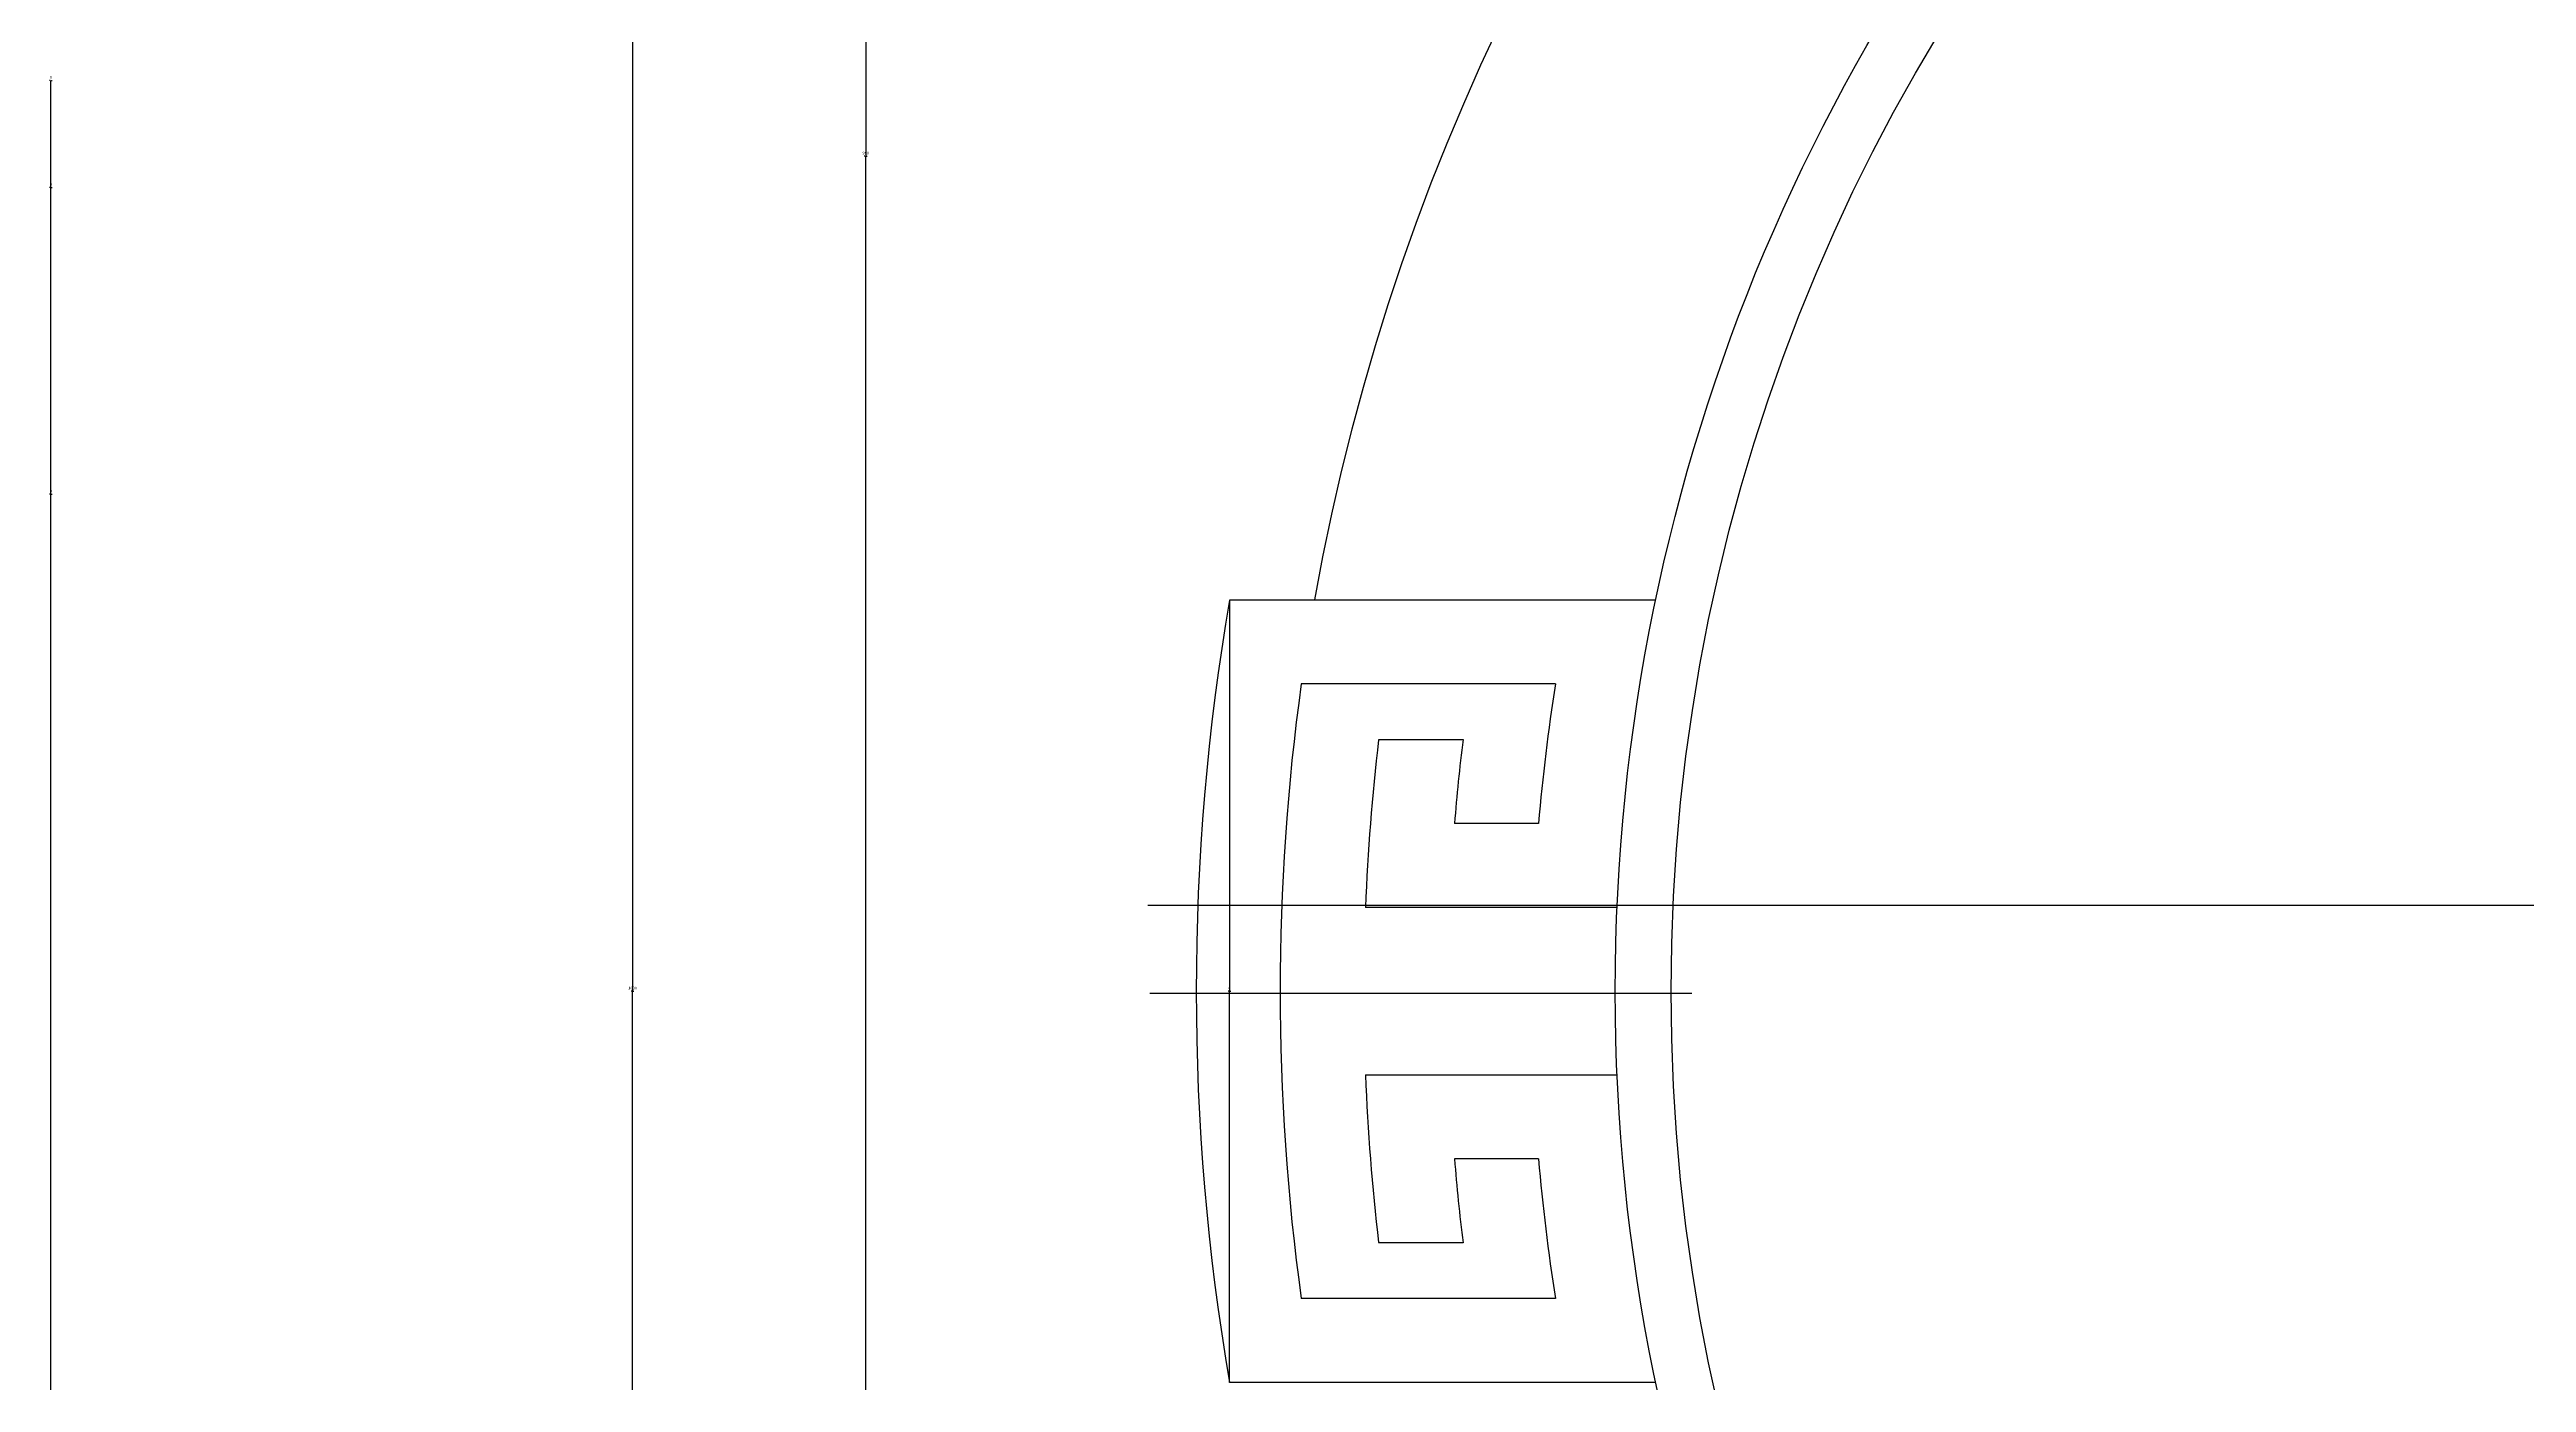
# Model space of a CAD drawing. Header units: metres. Extents: x 0 to 3549, y 0 to 4600.
# Drawn here: x 0 to 886, y 3630 to 4107 of the extents above; entities that cross this region are included whole.
import ezdxf

# ---------------------------------------------------------------- set-up
doc = ezdxf.new("R2010")
doc.units = ezdxf.units.M
for name, color, linetype in [('3', 3, 'Continuous'), ('4', 4, 'Continuous'), ('7', 7, 'Continuous'), ('DIM', 3, 'Continuous')]:
    doc.layers.add(name, color=color, linetype=linetype)
doc.dimstyles.get("Standard").update_dxf_attribs({"dimtxt": 2.5, "dimasz": 2.5, "dimexe": 1.25, "dimexo": 0.625, "dimtad": 1, "dimcen": 2.5, "dimazin": 3, "dimtfac": 1, "dimtmove": 0, "dimatfit": 3})

# ---------------------------------------------------------------- blocks, each defined once
blk = doc.blocks.new('*D16')
for p, q in [((208.21, 4557.48), (208.21, 3769.83)), ((207.96, 3769.83), (207.71, 3769.83)), ((208.21, 2982.17), (208.21, 3769.83)), ((208.21, 3769.83), (208.21, 3769.83)), ((208.46, 3769.83), (208.71, 3769.83))]:
    blk.add_line(p, q)
at = {"layer": 'Defpoints'}
for p in [(208.21, 4557.48), (208.21, 3769.83), (208.21, 2982.17)]:
    blk.add_point(p, dxfattribs=at)
at = {"layer": 'DIM', "insert": (208.21, 3770.955), "char_height": 1, "attachment_point": 5}
blk.add_mtext('1600', dxfattribs=at)
blk = doc.blocks.new('*D18')
for p, q in [((-0.25, 3947.74), (-0.5, 3947.74)), ((0, 0), (0, 3947.74)), ((0, 0), (0, 3947.74)), ((0, 3947.74), (0, 3947.74)), ((0.25, 3947.74), (0.5, 3947.74))]:
    blk.add_line(p, q)
at = {"layer": 'Defpoints'}
for p in [(0, 3947.74), (0, 0), (0, 0)]:
    blk.add_point(p, dxfattribs=at)
at = {"layer": 'DIM', "insert": (0, 3948.865), "char_height": 1, "attachment_point": 5}
blk.add_mtext('0', dxfattribs=at)
blk = doc.blocks.new('*D19')
for p, q in [((291.66, 4557.48), (291.66, 4068.66)), ((291.41, 4068.66), (291.16, 4068.66)), ((291.66, 3579.83), (291.66, 4068.66)), ((291.66, 4068.66), (291.66, 4068.66)), ((291.91, 4068.66), (292.16, 4068.66))]:
    blk.add_line(p, q)
at = {"layer": 'Defpoints'}
for p in [(291.66, 4557.48), (291.66, 4068.66), (291.66, 3579.83)]:
    blk.add_point(p, dxfattribs=at)
at = {"layer": 'DIM', "insert": (291.66, 4069.785), "char_height": 1, "attachment_point": 5}
blk.add_mtext('990', dxfattribs=at)
blk = doc.blocks.new('*D20')
for p, q in [((-0.25, 4095.76), (-0.5, 4095.76)), ((0, 0), (0, 4095.76)), ((0, 0), (0, 4095.76)), ((0, 4095.76), (0, 4095.76)), ((0.25, 4095.76), (0.5, 4095.76))]:
    blk.add_line(p, q)
at = {"layer": 'Defpoints'}
for p in [(0, 4095.76), (0, 0), (0, 0)]:
    blk.add_point(p, dxfattribs=at)
at = {"layer": 'DIM', "insert": (0, 4096.885), "char_height": 1, "attachment_point": 5}
blk.add_mtext('0', dxfattribs=at)
blk = doc.blocks.new('*D21')
for p, q in [((-0.25, 4057.48), (-0.5, 4057.48)), ((0, 0), (0, 4057.48)), ((0, 0), (0, 4057.48)), ((0, 4057.48), (0, 4057.48)), ((0.25, 4057.48), (0.5, 4057.48))]:
    blk.add_line(p, q)
at = {"layer": 'Defpoints'}
for p in [(0, 4057.48), (0, 0), (0, 0)]:
    blk.add_point(p, dxfattribs=at)
at = {"layer": 'DIM', "insert": (0, 4058.605), "char_height": 1, "attachment_point": 5}
blk.add_mtext('0', dxfattribs=at)
blk = doc.blocks.new('*D26')
for p, q in [((421.9, 3909.83), (421.9, 3769.83)), ((421.65, 3769.83), (421.4, 3769.83)), ((421.9, 3629.83), (421.9, 3769.83)), ((421.9, 3769.83), (421.9, 3769.83)), ((422.15, 3769.83), (422.4, 3769.83))]:
    blk.add_line(p, q)
at = {"layer": 'Defpoints'}
for p in [(421.9, 3909.83), (421.9, 3769.83), (421.9, 3629.83)]:
    blk.add_point(p, dxfattribs=at)
at = {"layer": 'DIM', "insert": (421.9, 3770.955), "char_height": 1, "attachment_point": 5}
blk.add_mtext('0', dxfattribs=at)

msp = doc.modelspace()

# ---------------------------------------------------------------- linework, layer by layer
at = {"layer": '3'}
msp.add_line((2178.16, 3800.53), (392.65, 3800.53), dxfattribs=at)
at = {"layer": '4'}
for p, q in [((574.57, 3909.83), (421.9, 3909.83)), ((574.57, 3629.83), (421.9, 3629.83))]:
    msp.add_line(p, q, dxfattribs=at)
msp.add_circle((1240, 3769.83), 660, dxfattribs=at)
for radius, start, end in [(800, 100.08, 169.92), (830, 170.29, 189.71)]:
    msp.add_arc((1240, 3769.83), radius, start, end, dxfattribs=at)
at = {"layer": '7'}
for p, q in [((538.58, 3879.83), (447.6, 3879.83)), ((505.5, 3859.83), (475.28, 3859.83)), ((532.54, 3829.83), (502.44, 3829.83)), ((560.67, 3799.83), (470.59, 3799.83)), ((560.67, 3739.83), (470.59, 3739.83)), ((532.54, 3709.83), (502.44, 3709.83)), ((505.5, 3679.83), (475.28, 3679.83)), ((538.58, 3659.83), (447.6, 3659.83))]:
    msp.add_line(p, q, dxfattribs=at)
msp.add_circle((1240, 3769.83), 680, dxfattribs=at)
for radius, start, end in [(800, 172.1, 187.9), (710, 171.09, 175.15), (770, 173.29, 177.77), (740, 173.01, 175.35), (770, 182.23, 186.71), (740, 184.65, 186.99), (710, 184.85, 188.91)]:
    msp.add_arc((1240, 3769.83), radius, start, end, dxfattribs=at)
at = {"layer": 'DIM'}
msp.add_lwpolyline([(393.36, 3769.16), (587.42, 3769.16)], dxfattribs=at)

# ---------------------------------------------------------------- dimensions: what is measured, and where the dimension line sits
for base, p1, p2, text, picture, middle in [((208.21, 3769.83), (208.21, 4557.48), (208.21, 2982.17), '1600', '*D16', (208.21, 3770.955)), ((291.66, 4068.66), (291.66, 3579.83), (291.66, 4557.48), '990', '*D19', (291.66, 4069.785))]:
    dim = msp.add_linear_dim(base=base, p1=p1, p2=p2, text=text, dimstyle='Standard', dxfattribs=at)
    dim.commit()
    dim.dimension.update_dxf_attribs({"geometry": picture, "text_midpoint": middle})
for base, p1, p2, picture, middle in [((0, 4095.76), (0, 0), (0, 0), '*D20', (0, 4096.885)), ((0, 4057.48), (0, 0), (0, 0), '*D21', (0, 4058.605)), ((0, 3947.74), (0, 0), (0, 0), '*D18', (0, 3948.865)), ((421.9, 3769.83), (421.9, 3909.83), (421.9, 3629.83), '*D26', (421.9, 3770.955))]:
    dim = msp.add_linear_dim(base=base, p1=p1, p2=p2, dimstyle='Standard', dxfattribs=at)
    dim.commit()
    dim.dimension.update_dxf_attribs({"geometry": picture, "text_midpoint": middle})

doc.saveas('drawing.dxf')
